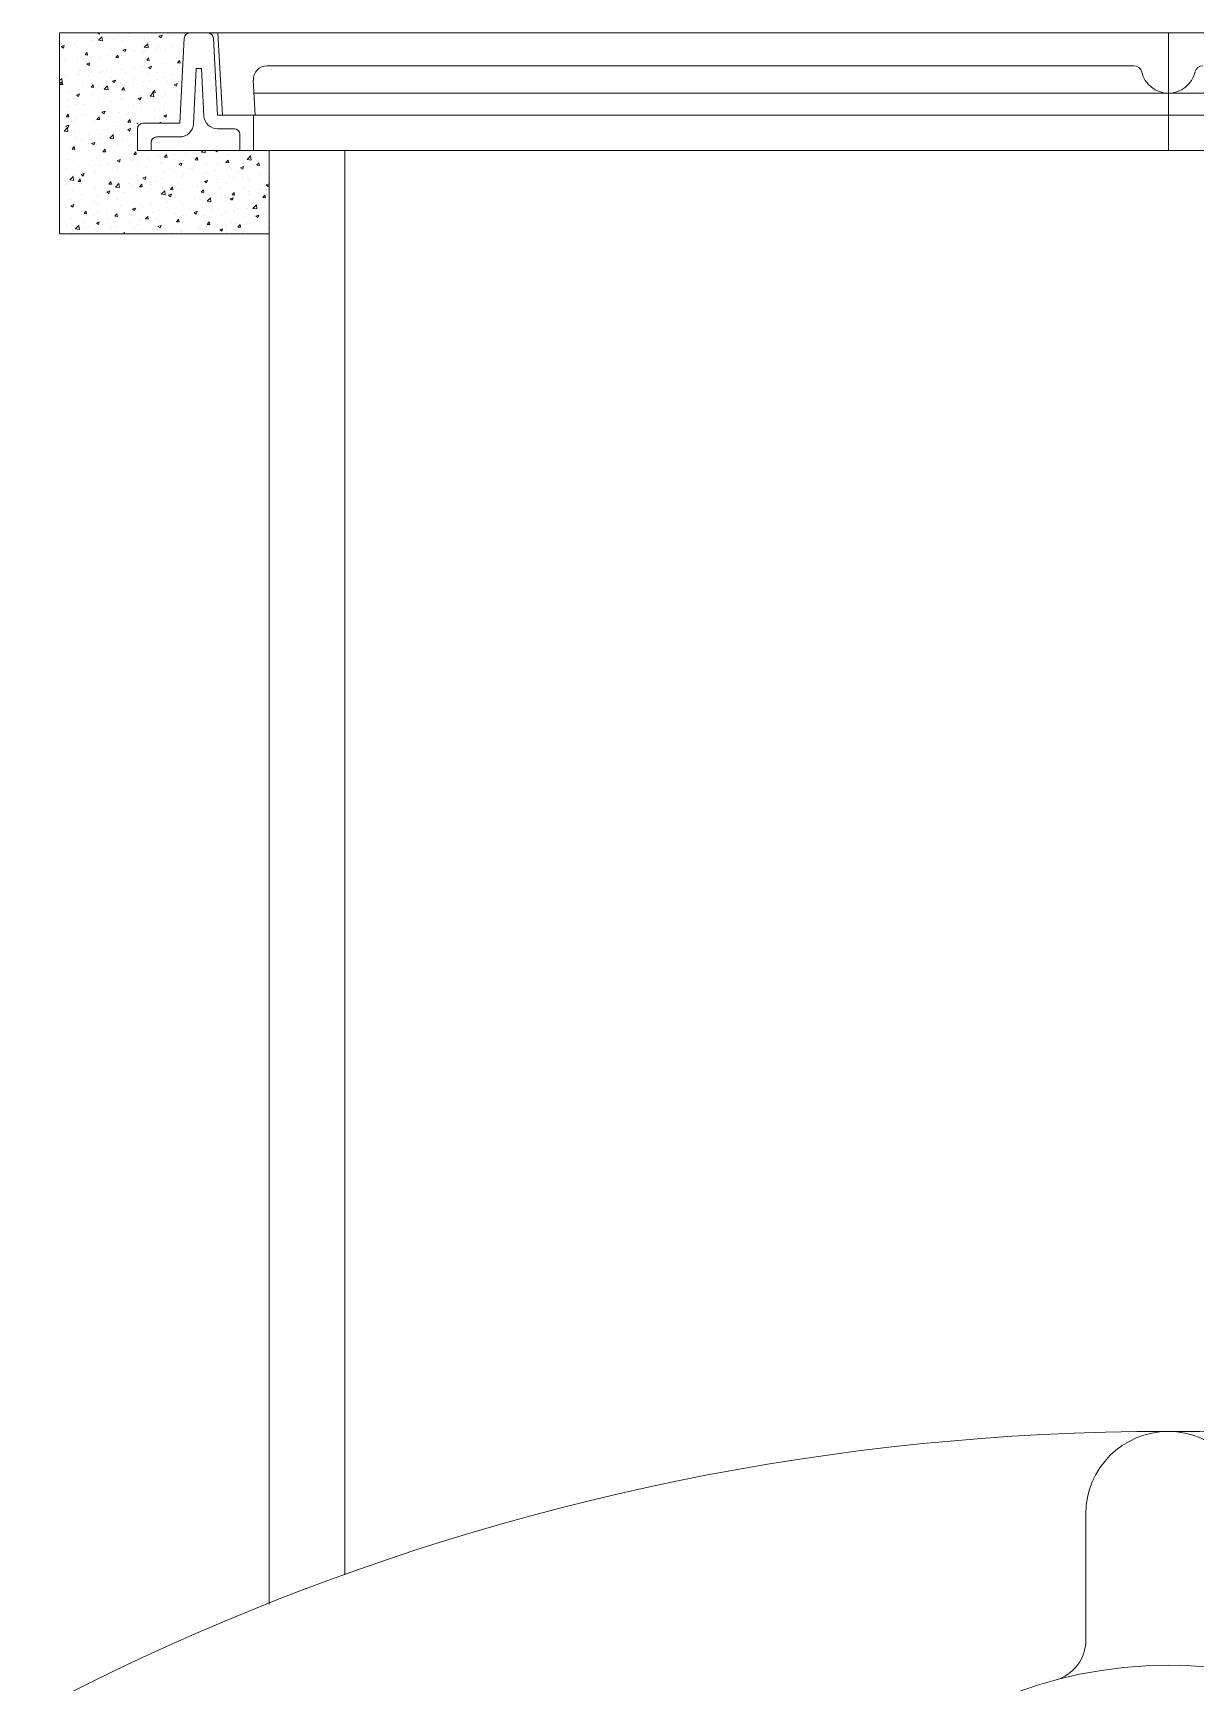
# Model space of a CAD drawing. Header units: millimetres. Extents: x 4664 to 8864, y -38 to 2932.
# Drawn here: x 5389 to 5471.6, y 1716.4 to 1833.6 of the extents above; entities that cross this region are included whole.
import ezdxf

# ---------------------------------------------------------------- set-up
doc = ezdxf.new("R2010")
doc.units = ezdxf.units.MM

msp = doc.modelspace()

# ---------------------------------------------------------------- linework, layer by layer
at = {"lineweight": 5}
for p, q in [((5390.9, 1833.65), (5390.9, 1819.37)), ((5390.9, 1833.65), (5548.6, 1833.65)), ((5392.24, 1833.65), (5392.24, 1833.65)), ((5393.59, 1833.65), (5393.73, 1833.56)), ((5393.73, 1833.56), (5393.76, 1833.65)), ((5395.79, 1833.61), (5395.79, 1833.61)), ((5397.41, 1833.54), (5397.41, 1833.54)), ((5397.8, 1833.62), (5397.8, 1833.62)), ((5397.96, 1833.42), (5398.18, 1833.5)), ((5398.12, 1833.31), (5398.18, 1833.5)), ((5398.48, 1833.5), (5398.48, 1833.5)), ((5399.04, 1833.47), (5399.04, 1833.47)), ((5402.16, 1833.65), (5402.47, 1827.81)), ((5469.75, 1825.29), (5469.75, 1833.65)), ((5391.01, 1832.68), (5391.23, 1832.76)), ((5391.01, 1832.68), (5391.17, 1832.57)), ((5391.17, 1832.57), (5391.23, 1832.76)), ((5391.28, 1832.61), (5391.28, 1832.61)), ((5391.45, 1832.81), (5391.45, 1832.81)), ((5392.02, 1832.86), (5392.02, 1832.86)), ((5392.2, 1832.63), (5392.2, 1832.63)), ((5392.71, 1832.1), (5392.85, 1832.27)), ((5392.89, 1832.08), (5392.85, 1832.27)), ((5392.91, 1832.54), (5392.91, 1832.54)), ((5393.23, 1833.12), (5393.23, 1833.12)), ((5393.66, 1833.13), (5393.9, 1833.38)), ((5393.66, 1833.13), (5393.94, 1833.09)), ((5393.79, 1832.86), (5393.79, 1832.86)), ((5393.94, 1833.09), (5393.9, 1833.38)), ((5393.95, 1833.11), (5393.95, 1833.11)), ((5394.54, 1832.47), (5394.54, 1832.47)), ((5394.71, 1833.22), (5394.71, 1833.22)), ((5395.01, 1833.42), (5395.01, 1833.42)), ((5395.36, 1833.08), (5395.36, 1833.08)), ((5395.4, 1832.43), (5395.61, 1832.51)), ((5395.4, 1832.43), (5395.55, 1832.33)), ((5395.55, 1832.33), (5395.61, 1832.51)), ((5395.87, 1833.37), (5395.87, 1833.37)), ((5396.16, 1832.4), (5396.16, 1832.4)), ((5396.17, 1832.36), (5396.17, 1832.36)), ((5396.9, 1833.27), (5396.9, 1833.27)), ((5396.92, 1832.63), (5397.16, 1832.88)), ((5396.92, 1832.63), (5397.19, 1832.59)), ((5396.99, 1832.42), (5396.99, 1832.42)), ((5397.19, 1832.59), (5397.16, 1832.88)), ((5397.76, 1832.52), (5397.76, 1832.52)), ((5397.79, 1832.33), (5397.79, 1832.33)), ((5397.95, 1832.66), (5397.95, 1832.66)), ((5397.96, 1833.42), (5398.12, 1833.31)), ((5398.45, 1832.49), (5398.45, 1832.49)), ((5398.91, 1832.67), (5398.91, 1832.67)), ((5399.76, 1833.28), (5399.44, 1827.23)), ((5399.73, 1832.97), (5399.73, 1832.97)), ((5401.84, 1833.28), (5402.13, 1827.81)), ((5391.22, 1831.66), (5391.22, 1831.66)), ((5392.17, 1831.62), (5392.17, 1831.62)), ((5392.61, 1831.75), (5392.61, 1831.75)), ((5392.71, 1832.1), (5392.89, 1832.08)), ((5392.84, 1831.45), (5393.05, 1831.53)), ((5392.84, 1831.45), (5392.99, 1831.34)), ((5392.99, 1831.34), (5393.05, 1831.53)), ((5393.15, 1831.91), (5393.15, 1831.91)), ((5393.75, 1831.85), (5393.75, 1831.85)), ((5393.91, 1832.01), (5393.91, 1832.01)), ((5394.39, 1832.05), (5394.39, 1832.05)), ((5394.9, 1831.9), (5395.04, 1832.08)), ((5394.9, 1831.9), (5395.08, 1831.89)), ((5395.08, 1831.89), (5395.04, 1832.08)), ((5395.07, 1832.16), (5395.07, 1832.16)), ((5395.32, 1832.06), (5395.32, 1832.06)), ((5396.19, 1831.21), (5396.19, 1831.21)), ((5396.82, 1831.24), (5396.82, 1831.24)), ((5396.86, 1832.26), (5396.86, 1832.26)), ((5396.95, 1831.31), (5396.95, 1831.31)), ((5397.09, 1831.71), (5397.23, 1831.89)), ((5397.09, 1831.71), (5397.27, 1831.7)), ((5397.22, 1831.2), (5397.44, 1831.28)), ((5397.22, 1831.2), (5397.37, 1831.1)), ((5397.27, 1831.7), (5397.23, 1831.89)), ((5397.37, 1831.1), (5397.44, 1831.28)), ((5398.11, 1831.47), (5398.11, 1831.47)), ((5398.41, 1831.47), (5398.41, 1831.47)), ((5399.27, 1831.52), (5399.42, 1831.7)), ((5399.27, 1831.52), (5399.46, 1831.5)), ((5399.42, 1832.26), (5399.42, 1832.26)), ((5399.46, 1831.5), (5399.42, 1831.7)), ((5399.6, 1831.15), (5399.6, 1831.15)), ((5400.62, 1831.12), (5400.41, 1827.18)), ((5400.62, 1831.12), (5400.98, 1831.12)), ((5400.98, 1831.12), (5401.16, 1827.76)), ((5405.65, 1831.32), (5467.29, 1831.32)), ((5390.9, 1830.26), (5391.05, 1830.41)), ((5390.9, 1830.15), (5391.08, 1830.12)), ((5390.94, 1829.99), (5391.09, 1830.17)), ((5390.94, 1829.99), (5391.12, 1829.98)), ((5391.08, 1830.12), (5391.05, 1830.41)), ((5391.12, 1829.98), (5391.09, 1830.17)), ((5391.33, 1830.64), (5391.33, 1830.64)), ((5392.13, 1830.6), (5392.13, 1830.6)), ((5392.31, 1830.98), (5392.31, 1830.98)), ((5392.34, 1830.71), (5392.34, 1830.71)), ((5392.49, 1829.92), (5392.49, 1829.92)), ((5392.96, 1830.57), (5392.96, 1830.57)), ((5393.11, 1830.81), (5393.11, 1830.81)), ((5393.13, 1829.8), (5393.28, 1829.97)), ((5393.31, 1829.78), (5393.28, 1829.97)), ((5393.72, 1830.83), (5393.72, 1830.83)), ((5393.94, 1830.91), (5393.94, 1830.91)), ((5394.26, 1830.96), (5394.26, 1830.96)), ((5394.26, 1830.23), (5394.26, 1830.23)), ((5394.58, 1830.5), (5394.58, 1830.5)), ((5394.66, 1830.22), (5394.87, 1830.3)), ((5394.66, 1830.22), (5394.81, 1830.12)), ((5394.81, 1830.12), (5394.87, 1830.3)), ((5395.24, 1830.03), (5395.24, 1830.03)), ((5395.28, 1831.05), (5395.28, 1831.05)), ((5395.39, 1830.01), (5395.39, 1830.01)), ((5395.57, 1830.84), (5395.57, 1830.84)), ((5396.04, 1830.54), (5396.04, 1830.54)), ((5396.15, 1830.11), (5396.15, 1830.11)), ((5396.21, 1830.43), (5396.21, 1830.43)), ((5396.79, 1830.22), (5396.79, 1830.22)), ((5397.2, 1830.77), (5397.2, 1830.77)), ((5397.31, 1830.26), (5397.31, 1830.26)), ((5397.82, 1830.84), (5397.82, 1830.84)), ((5397.84, 1830.36), (5397.84, 1830.36)), ((5398.37, 1830.45), (5398.37, 1830.45)), ((5398.56, 1830.17), (5398.56, 1830.17)), ((5398.83, 1830.7), (5398.83, 1830.7)), ((5399.04, 1829.97), (5399.26, 1830.06)), ((5399.04, 1829.97), (5399.2, 1829.87)), ((5399.2, 1829.87), (5399.26, 1830.06)), ((5399.23, 1830.52), (5399.23, 1830.52)), ((5399.47, 1830.29), (5399.47, 1830.29)), ((5404.67, 1830.29), (5404.8, 1827.81)), ((5391.44, 1828.95), (5391.44, 1828.95)), ((5391.54, 1829.5), (5391.54, 1829.5)), ((5391.7, 1829.43), (5391.7, 1829.43)), ((5392.09, 1829.59), (5392.09, 1829.59)), ((5392.09, 1829.23), (5392.31, 1829.32)), ((5392.09, 1829.23), (5392.25, 1829.13)), ((5392.25, 1829.13), (5392.31, 1829.32)), ((5392.3, 1829.6), (5392.3, 1829.6)), ((5393.13, 1829.8), (5393.31, 1829.78)), ((5393.22, 1829.25), (5393.22, 1829.25)), ((5393.33, 1829.36), (5393.33, 1829.36)), ((5393.46, 1829.76), (5393.46, 1829.76)), ((5393.64, 1828.8), (5393.64, 1828.8)), ((5393.68, 1829.81), (5393.68, 1829.81)), ((5394.07, 1829.65), (5394.31, 1829.9)), ((5394.07, 1829.66), (5394.34, 1829.61)), ((5394.34, 1829.61), (5394.31, 1829.9)), ((5394.58, 1828.81), (5394.58, 1828.81)), ((5394.96, 1829.29), (5394.96, 1829.29)), ((5395, 1829.56), (5395, 1829.56)), ((5395.21, 1829.01), (5395.21, 1829.01)), ((5395.32, 1829.61), (5395.47, 1829.78)), ((5395.32, 1829.61), (5395.5, 1829.59)), ((5395.35, 1828.91), (5395.35, 1828.91)), ((5395.5, 1829.59), (5395.47, 1829.78)), ((5396.48, 1828.99), (5396.69, 1829.07)), ((5396.48, 1828.99), (5396.63, 1828.89)), ((5396.5, 1829.06), (5396.5, 1829.06)), ((5396.59, 1829.22), (5396.59, 1829.22)), ((5396.63, 1828.89), (5396.69, 1829.07)), ((5396.75, 1829.21), (5396.75, 1829.21)), ((5396.78, 1829.87), (5396.78, 1829.87)), ((5397.33, 1829.15), (5397.56, 1829.4)), ((5397.33, 1829.15), (5397.6, 1829.11)), ((5397.51, 1829.42), (5397.66, 1829.59)), ((5397.51, 1829.42), (5397.69, 1829.4)), ((5397.6, 1829.11), (5397.56, 1829.4)), ((5397.69, 1829.4), (5397.66, 1829.59)), ((5397.94, 1828.8), (5397.94, 1828.8)), ((5398.22, 1829.15), (5398.22, 1829.15)), ((5398.33, 1829.44), (5398.33, 1829.44)), ((5398.43, 1829.31), (5398.43, 1829.31)), ((5399.2, 1829.41), (5399.2, 1829.41)), ((5404.72, 1829.37), (5534.79, 1829.37)), ((5391.11, 1827.87), (5391.11, 1827.87)), ((5391.37, 1827.7), (5391.51, 1827.87)), ((5391.37, 1827.7), (5391.55, 1827.68)), ((5391.5, 1828.4), (5391.5, 1828.4)), ((5391.55, 1827.68), (5391.51, 1827.87)), ((5392.06, 1828.57), (5392.06, 1828.57)), ((5392.6, 1827.88), (5392.6, 1827.88)), ((5392.66, 1828.55), (5392.66, 1828.55)), ((5392.74, 1827.8), (5392.74, 1827.8)), ((5393.55, 1827.5), (5393.7, 1827.68)), ((5393.6, 1827.78), (5393.6, 1827.78)), ((5393.74, 1827.49), (5393.7, 1827.68)), ((5393.78, 1827.6), (5393.78, 1827.6)), ((5393.91, 1828.01), (5394.13, 1828.09)), ((5393.91, 1828.01), (5394.07, 1827.9)), ((5394.07, 1827.9), (5394.13, 1828.09)), ((5394.37, 1827.73), (5394.37, 1827.73)), ((5394.38, 1828.19), (5394.38, 1828.19)), ((5394.55, 1827.7), (5394.55, 1827.7)), ((5395.17, 1828), (5395.17, 1828)), ((5395.7, 1827.86), (5395.7, 1827.86)), ((5396, 1827.66), (5396, 1827.66)), ((5396.16, 1828.49), (5396.16, 1828.49)), ((5396.71, 1828.19), (5396.71, 1828.19)), ((5397.63, 1828.11), (5397.63, 1828.11)), ((5397.63, 1827.59), (5397.63, 1827.59)), ((5398.3, 1828.42), (5398.3, 1828.42)), ((5398.3, 1827.76), (5398.51, 1827.84)), ((5398.3, 1827.76), (5398.45, 1827.66)), ((5398.39, 1828.21), (5398.39, 1828.21)), ((5398.45, 1827.66), (5398.51, 1827.84)), ((5402.13, 1827.81), (5537.38, 1827.81)), ((5404.69, 1827.81), (5404.69, 1825.29)), ((5391.22, 1826.68), (5391.45, 1826.93)), ((5391.22, 1826.68), (5391.49, 1826.64)), ((5391.35, 1827.02), (5391.56, 1827.1)), ((5391.35, 1827.02), (5391.5, 1826.92)), ((5391.49, 1826.64), (5391.45, 1826.93)), ((5391.5, 1826.92), (5391.56, 1827.1)), ((5391.75, 1827.46), (5391.75, 1827.46)), ((5391.85, 1827.35), (5391.85, 1827.35)), ((5391.98, 1826.54), (5391.98, 1826.54)), ((5392.02, 1827.55), (5392.02, 1827.55)), ((5393.38, 1827.39), (5393.38, 1827.39)), ((5393.55, 1827.5), (5393.74, 1827.49)), ((5393.57, 1826.77), (5393.57, 1826.77)), ((5393.74, 1826.5), (5393.74, 1826.5)), ((5394.47, 1826.18), (5394.71, 1826.42)), ((5394.74, 1826.14), (5394.71, 1826.43)), ((5394.9, 1826.65), (5394.9, 1826.65)), ((5395.01, 1827.32), (5395.01, 1827.32)), ((5395.13, 1826.98), (5395.13, 1826.98)), ((5395.74, 1827.31), (5395.89, 1827.49)), ((5395.74, 1827.31), (5395.93, 1827.3)), ((5395.74, 1826.78), (5395.95, 1826.86)), ((5395.74, 1826.78), (5395.89, 1826.67)), ((5395.93, 1827.3), (5395.89, 1827.49)), ((5395.89, 1826.67), (5395.95, 1826.86)), ((5396.04, 1826.67), (5396.04, 1826.67)), ((5396.43, 1825.29), (5396.43, 1826.84)), ((5396.64, 1827.25), (5396.64, 1827.25)), ((5396.82, 1827.23), (5399.44, 1827.23)), ((5398.02, 1827.23), (5398.08, 1827.3)), ((5398.09, 1827.23), (5398.08, 1827.3)), ((5398.26, 1827.41), (5398.26, 1827.41)), ((5399.26, 1827.52), (5399.26, 1827.52)), ((5402.13, 1826.84), (5403.33, 1826.84)), ((5403.72, 1826.45), (5403.72, 1825.29)), ((5391.05, 1826.15), (5391.05, 1826.15)), ((5391.79, 1825.4), (5391.94, 1825.58)), ((5391.79, 1825.4), (5391.97, 1825.38)), ((5391.97, 1825.38), (5391.94, 1825.58)), ((5391.94, 1825.52), (5391.94, 1825.52)), ((5392.13, 1826.25), (5392.13, 1826.25)), ((5392.48, 1826.06), (5392.48, 1826.06)), ((5392.94, 1825.3), (5392.94, 1825.3)), ((5392.98, 1826.4), (5392.98, 1826.4)), ((5393.17, 1825.79), (5393.39, 1825.87)), ((5393.17, 1825.79), (5393.32, 1825.69)), ((5393.21, 1825.39), (5393.21, 1825.39)), ((5393.32, 1825.69), (5393.39, 1825.87)), ((5393.53, 1825.75), (5393.53, 1825.75)), ((5393.76, 1826.18), (5393.76, 1826.18)), ((5393.98, 1825.21), (5394.13, 1825.38)), ((5394.1, 1825.45), (5394.1, 1825.45)), ((5394.16, 1825.19), (5394.13, 1825.38)), ((5394.26, 1826.37), (5394.26, 1826.37)), ((5394.47, 1826.18), (5394.74, 1826.14)), ((5394.99, 1825.7), (5394.99, 1825.7)), ((5395.1, 1825.97), (5395.1, 1825.97)), ((5395.39, 1826.11), (5395.39, 1826.11)), ((5396.02, 1825.7), (5396.02, 1825.7)), ((5396.43, 1825.29), (5543.08, 1825.29)), ((5397.41, 1825.29), (5397.41, 1825.87)), ((5397.79, 1826.26), (5399.44, 1826.26)), ((5399.71, 1825.24), (5399.71, 1825.24)), ((5400.99, 1825.17), (5401.1, 1825.29)), ((5400.99, 1825.26), (5400.99, 1825.26)), ((5401.26, 1825.13), (5401.24, 1825.29)), ((5401.97, 1825.29), (5402.1, 1825.2)), ((5402.1, 1825.2), (5402.12, 1825.29)), ((5405.79, 1825.29), (5405.79, 1721.95)), ((5411.17, 1825.29), (5411.17, 1724.03)), ((5391.43, 1825.08), (5391.43, 1825.08)), ((5391.54, 1824.69), (5391.54, 1824.69)), ((5391.91, 1824.51), (5391.91, 1824.51)), ((5392.14, 1824.09), (5392.14, 1824.09)), ((5392.18, 1825.2), (5392.18, 1825.2)), ((5392.18, 1824.28), (5392.18, 1824.28)), ((5393.17, 1824.62), (5393.17, 1824.62)), ((5393.29, 1824.24), (5393.29, 1824.24)), ((5393.49, 1824.73), (5393.49, 1824.73)), ((5393.81, 1824.21), (5393.81, 1824.21)), ((5393.98, 1825.21), (5394.16, 1825.19)), ((5394.37, 1824.32), (5394.37, 1824.32)), ((5394.8, 1824.55), (5394.8, 1824.55)), ((5394.99, 1824.56), (5395.21, 1824.65)), ((5394.99, 1824.56), (5395.15, 1824.46)), ((5395.06, 1824.95), (5395.06, 1824.95)), ((5395.15, 1824.46), (5395.21, 1824.65)), ((5395.22, 1824.5), (5395.22, 1824.5)), ((5395.44, 1824.14), (5395.44, 1824.14)), ((5395.98, 1824.6), (5395.98, 1824.6)), ((5396.15, 1824.63), (5396.15, 1824.63)), ((5396.17, 1825.02), (5396.31, 1825.19)), ((5396.17, 1825.02), (5396.35, 1825)), ((5396.35, 1825), (5396.31, 1825.19)), ((5396.43, 1824.48), (5396.43, 1824.48)), ((5396.56, 1824.13), (5396.56, 1824.13)), ((5396.6, 1825.15), (5396.6, 1825.15)), ((5397.07, 1824.07), (5397.07, 1824.07)), ((5397.14, 1824.75), (5397.14, 1824.75)), ((5397.93, 1824.93), (5397.93, 1824.93)), ((5398.05, 1824.41), (5398.05, 1824.41)), ((5398.15, 1824.36), (5398.15, 1824.36)), ((5398.36, 1824.83), (5398.5, 1825)), ((5398.36, 1824.83), (5398.54, 1824.81)), ((5398.54, 1824.81), (5398.5, 1825)), ((5399.07, 1825), (5399.07, 1825)), ((5399.38, 1824.32), (5399.59, 1824.4)), ((5399.38, 1824.32), (5399.53, 1824.22)), ((5399.53, 1824.22), (5399.59, 1824.4)), ((5399.68, 1824.34), (5399.68, 1824.34)), ((5399.72, 1824.57), (5399.72, 1824.57)), ((5399.83, 1825.11), (5399.83, 1825.11)), ((5400.54, 1824.63), (5400.69, 1824.81)), ((5400.54, 1824.63), (5400.73, 1824.62)), ((5400.73, 1824.62), (5400.69, 1824.81)), ((5400.99, 1825.17), (5401.26, 1825.13)), ((5401.26, 1824.77), (5401.26, 1824.77)), ((5401.31, 1824.27), (5401.31, 1824.27)), ((5402.11, 1824.31), (5402.11, 1824.31)), ((5402.73, 1824.44), (5402.88, 1824.62)), ((5402.73, 1824.44), (5402.92, 1824.43)), ((5402.84, 1825), (5402.84, 1825)), ((5402.92, 1824.43), (5402.88, 1824.62)), ((5402.88, 1824.41), (5402.88, 1824.41)), ((5402.94, 1824.2), (5402.94, 1824.2)), ((5403.77, 1824.07), (5403.98, 1824.16)), ((5403.77, 1824.07), (5403.92, 1823.97)), ((5403.92, 1823.97), (5403.98, 1824.16)), ((5404.03, 1824.56), (5404.03, 1824.56)), ((5404.24, 1824.66), (5404.48, 1824.91)), ((5404.24, 1824.66), (5404.52, 1824.62)), ((5404.37, 1824.2), (5404.37, 1824.2)), ((5404.41, 1825.21), (5404.41, 1825.21)), ((5404.52, 1824.62), (5404.48, 1824.91)), ((5404.57, 1824.14), (5404.57, 1824.14)), ((5404.92, 1824.25), (5405.07, 1824.43)), ((5404.92, 1824.25), (5405.11, 1824.23)), ((5404.93, 1824.33), (5404.93, 1824.33)), ((5405.11, 1824.23), (5405.07, 1824.43)), ((5390.93, 1823.14), (5390.93, 1823.14)), ((5391.37, 1823.99), (5391.37, 1823.99)), ((5391.62, 1823.2), (5391.86, 1823.45)), ((5391.62, 1823.2), (5391.89, 1823.16)), ((5391.89, 1823.16), (5391.86, 1823.45)), ((5391.87, 1823.49), (5391.87, 1823.49)), ((5392.21, 1823.1), (5392.36, 1823.28)), ((5392.21, 1823.1), (5392.39, 1823.09)), ((5392.39, 1823.09), (5392.36, 1823.28)), ((5392.43, 1823.58), (5392.64, 1823.66)), ((5392.43, 1823.58), (5392.58, 1823.48)), ((5392.49, 1823.04), (5392.49, 1823.04)), ((5392.56, 1823.07), (5392.56, 1823.07)), ((5392.58, 1823.48), (5392.64, 1823.66)), ((5392.59, 1824.02), (5392.59, 1824.02)), ((5393.46, 1823.72), (5393.46, 1823.72)), ((5394.19, 1823), (5394.19, 1823)), ((5394.4, 1822.91), (5394.55, 1823.09)), ((5394.4, 1822.91), (5394.58, 1822.9)), ((5394.42, 1823.29), (5394.42, 1823.29)), ((5394.58, 1822.9), (5394.55, 1823.09)), ((5394.88, 1822.7), (5395.12, 1822.95)), ((5394.99, 1822.92), (5394.99, 1822.92)), ((5395.02, 1823.93), (5395.02, 1823.93)), ((5395.15, 1822.66), (5395.12, 1822.95)), ((5395.18, 1823.4), (5395.18, 1823.4)), ((5395.82, 1822.93), (5395.82, 1822.93)), ((5396.34, 1823.55), (5396.34, 1823.55)), ((5396.53, 1823.11), (5396.53, 1823.11)), ((5396.59, 1822.72), (5396.74, 1822.9)), ((5396.77, 1822.71), (5396.74, 1822.9)), ((5396.82, 1823.33), (5397.03, 1823.42)), ((5396.82, 1823.33), (5396.97, 1823.23)), ((5396.97, 1823.23), (5397.03, 1823.42)), ((5397.81, 1823.11), (5397.81, 1823.11)), ((5398.11, 1823.34), (5398.11, 1823.34)), ((5398.27, 1823.8), (5398.27, 1823.8)), ((5398.7, 1824), (5398.7, 1824)), ((5399.03, 1823.9), (5399.03, 1823.9)), ((5399.59, 1823.42), (5399.59, 1823.42)), ((5399.68, 1823.56), (5399.68, 1823.56)), ((5400.18, 1824.05), (5400.18, 1824.05)), ((5400.33, 1823.93), (5400.33, 1823.93)), ((5401.2, 1823.09), (5401.42, 1823.17)), ((5401.2, 1823.09), (5401.35, 1822.99)), ((5401.22, 1823.75), (5401.22, 1823.75)), ((5401.31, 1823.1), (5401.31, 1823.1)), ((5401.35, 1822.99), (5401.42, 1823.17)), ((5401.37, 1823.72), (5401.37, 1823.72)), ((5401.96, 1823.86), (5401.96, 1823.86)), ((5402.07, 1823.2), (5402.07, 1823.2)), ((5402.1, 1823.05), (5402.1, 1823.05)), ((5402.77, 1822.97), (5402.77, 1822.97)), ((5402.81, 1823.98), (5402.81, 1823.98)), ((5403.15, 1824.03), (5403.15, 1824.03)), ((5403.23, 1823.36), (5403.23, 1823.36)), ((5403.59, 1823.79), (5403.59, 1823.79)), ((5403.88, 1823.36), (5403.88, 1823.36)), ((5404.34, 1823.18), (5404.34, 1823.18)), ((5405.16, 1823.61), (5405.16, 1823.61)), ((5405.21, 1823.73), (5405.21, 1823.73)), ((5405.59, 1822.85), (5405.79, 1822.92)), ((5405.66, 1823.66), (5405.66, 1823.66)), ((5391.33, 1822.89), (5391.33, 1822.89)), ((5391.69, 1821.84), (5391.69, 1821.84)), ((5391.83, 1822.47), (5391.83, 1822.47)), ((5392.47, 1822.2), (5392.47, 1822.2)), ((5393.42, 1822.7), (5393.42, 1822.7)), ((5393.62, 1822.09), (5393.62, 1822.09)), ((5394.25, 1822.5), (5394.25, 1822.5)), ((5394.25, 1822.35), (5394.47, 1822.43)), ((5394.25, 1822.35), (5394.4, 1822.25)), ((5394.38, 1822.19), (5394.38, 1822.19)), ((5394.4, 1822.25), (5394.47, 1822.43)), ((5394.88, 1822.7), (5395.15, 1822.66)), ((5394.95, 1821.9), (5394.95, 1821.9)), ((5394.98, 1821.83), (5394.98, 1821.83)), ((5395.53, 1822.34), (5395.53, 1822.34)), ((5396.03, 1822.81), (5396.03, 1822.81)), ((5396.49, 1822.1), (5396.49, 1822.1)), ((5396.59, 1822.72), (5396.77, 1822.71)), ((5396.76, 1822.14), (5396.76, 1822.14)), ((5397.45, 1822.86), (5397.45, 1822.86)), ((5397.46, 1822.6), (5397.46, 1822.6)), ((5398.07, 1822.33), (5398.07, 1822.33)), ((5398.13, 1822.19), (5398.37, 1822.44)), ((5398.14, 1822.19), (5398.41, 1822.15)), ((5398.23, 1822.7), (5398.23, 1822.7)), ((5398.41, 1822.15), (5398.37, 1822.44)), ((5398.54, 1822.44), (5398.54, 1822.44)), ((5398.64, 1822.11), (5398.85, 1822.19)), ((5398.64, 1822.11), (5398.79, 1822)), ((5398.78, 1822.53), (5398.93, 1822.71)), ((5398.78, 1822.53), (5398.96, 1822.51)), ((5398.79, 1822), (5398.85, 1822.19)), ((5398.96, 1822.51), (5398.93, 1822.71)), ((5399.08, 1822.79), (5399.08, 1822.79)), ((5399.38, 1822.85), (5399.38, 1822.85)), ((5399.64, 1822.54), (5399.64, 1822.54)), ((5400.32, 1822.75), (5400.32, 1822.75)), ((5400.51, 1821.9), (5400.51, 1821.9)), ((5400.71, 1822.72), (5400.71, 1822.72)), ((5400.97, 1822.34), (5401.12, 1822.51)), ((5400.97, 1822.34), (5401.15, 1822.32)), ((5401.15, 1822.32), (5401.12, 1822.51)), ((5401.15, 1821.72), (5401.15, 1821.72)), ((5401.18, 1822.74), (5401.18, 1822.74)), ((5401.27, 1822), (5401.27, 1822)), ((5401.39, 1821.69), (5401.63, 1821.94)), ((5401.66, 1821.65), (5401.63, 1821.94)), ((5402.33, 1822.65), (5402.33, 1822.65)), ((5402.43, 1822.15), (5402.43, 1822.15)), ((5402.73, 1821.95), (5402.73, 1821.95)), ((5403.02, 1821.86), (5403.24, 1821.94)), ((5403.02, 1821.86), (5403.17, 1821.76)), ((5403.16, 1822.15), (5403.3, 1822.32)), ((5403.16, 1822.15), (5403.34, 1822.13)), ((5403.17, 1821.76), (5403.24, 1821.94)), ((5403.26, 1821.99), (5403.26, 1821.99)), ((5403.34, 1822.13), (5403.3, 1822.32)), ((5403.96, 1822.58), (5403.96, 1822.58)), ((5404.3, 1822.16), (5404.3, 1822.16)), ((5404.35, 1822.41), (5404.35, 1822.41)), ((5405.04, 1822.29), (5405.04, 1822.29)), ((5405.12, 1822.51), (5405.12, 1822.51)), ((5405.35, 1821.96), (5405.49, 1822.13)), ((5405.35, 1821.96), (5405.53, 1821.94)), ((5405.53, 1821.94), (5405.49, 1822.13)), ((5405.59, 1822.85), (5405.74, 1822.74)), ((5405.59, 1822.52), (5405.59, 1822.52)), ((5405.74, 1822.74), (5405.79, 1822.89)), ((5390.98, 1821.17), (5390.98, 1821.17)), ((5391.42, 1821.22), (5391.42, 1821.22)), ((5391.69, 1821.37), (5391.9, 1821.45)), ((5391.69, 1821.37), (5391.84, 1821.26)), ((5391.8, 1821.46), (5391.8, 1821.46)), ((5391.84, 1821.26), (5391.9, 1821.45)), ((5391.97, 1821.51), (5391.97, 1821.51)), ((5392.61, 1821.1), (5392.61, 1821.1)), ((5392.64, 1820.81), (5392.78, 1820.98)), ((5392.64, 1820.81), (5392.82, 1820.79)), ((5392.82, 1820.79), (5392.78, 1820.98)), ((5392.81, 1820.89), (5392.81, 1820.89)), ((5393.2, 1821.53), (5393.2, 1821.53)), ((5393.34, 1820.67), (5393.34, 1820.67)), ((5393.38, 1821.69), (5393.38, 1821.69)), ((5393.58, 1820.99), (5393.58, 1820.99)), ((5393.59, 1821.44), (5393.59, 1821.44)), ((5394.24, 1821.03), (5394.24, 1821.03)), ((5394.73, 1821.14), (5394.73, 1821.14)), ((5394.82, 1820.62), (5394.97, 1820.79)), ((5394.82, 1820.62), (5395.01, 1820.6)), ((5394.91, 1820.89), (5394.91, 1820.89)), ((5395.01, 1820.6), (5394.97, 1820.79)), ((5395.22, 1821.37), (5395.22, 1821.37)), ((5395.87, 1820.96), (5395.87, 1820.96)), ((5396.07, 1821.12), (5396.29, 1821.2)), ((5396.07, 1821.12), (5396.22, 1821.02)), ((5396.14, 1820.76), (5396.14, 1820.76)), ((5396.22, 1821.02), (5396.29, 1821.2)), ((5396.45, 1821.08), (5396.45, 1821.08)), ((5396.66, 1821.39), (5396.66, 1821.39)), ((5396.85, 1821.3), (5396.85, 1821.3)), ((5397.01, 1820.43), (5397.16, 1820.6)), ((5397.2, 1820.41), (5397.16, 1820.6)), ((5397.42, 1821.49), (5397.42, 1821.49)), ((5397.5, 1820.89), (5397.5, 1820.89)), ((5397.92, 1821.07), (5397.92, 1821.07)), ((5398.04, 1821.31), (5398.04, 1821.31)), ((5398.48, 1821.23), (5398.48, 1821.23)), ((5398.58, 1821.65), (5398.58, 1821.65)), ((5399.13, 1820.82), (5399.13, 1820.82)), ((5399.6, 1821.53), (5399.6, 1821.53)), ((5399.7, 1821.37), (5399.7, 1821.37)), ((5399.7, 1820.7), (5399.7, 1820.7)), ((5400.11, 1821.16), (5400.11, 1821.16)), ((5400.46, 1820.88), (5400.67, 1820.96)), ((5400.46, 1820.88), (5400.61, 1820.77)), ((5400.47, 1820.8), (5400.47, 1820.8)), ((5400.61, 1820.77), (5400.67, 1820.96)), ((5400.75, 1820.75), (5400.75, 1820.75)), ((5401.11, 1820.7), (5401.11, 1820.7)), ((5401.39, 1821.69), (5401.66, 1821.65)), ((5401.48, 1821.68), (5401.48, 1821.68)), ((5401.62, 1820.95), (5401.62, 1820.95)), ((5401.74, 1821.09), (5401.74, 1821.09)), ((5402.38, 1820.68), (5402.38, 1820.68)), ((5402.69, 1820.93), (5402.69, 1820.93)), ((5403.37, 1821.03), (5403.37, 1821.03)), ((5403.55, 1821.2), (5403.55, 1821.2)), ((5404.01, 1820.62), (5404.01, 1820.62)), ((5404.26, 1821.15), (5404.26, 1821.15)), ((5404.31, 1821.3), (5404.31, 1821.3)), ((5404.65, 1821.18), (5404.89, 1821.43)), ((5404.65, 1821.18), (5404.92, 1821.14)), ((5404.84, 1820.63), (5405.06, 1820.71)), ((5404.84, 1820.63), (5405, 1820.53)), ((5404.92, 1821.14), (5404.89, 1821.43)), ((5405, 1820.96), (5405, 1820.96)), ((5405, 1820.53), (5405.06, 1820.71)), ((5405.47, 1821.46), (5405.47, 1821.46)), ((5391.36, 1819.96), (5391.36, 1819.96)), ((5391.72, 1819.43), (5391.72, 1819.43)), ((5391.76, 1820.44), (5391.76, 1820.44)), ((5392.01, 1819.68), (5392.01, 1819.68)), ((5392.02, 1819.73), (5392.26, 1819.97)), ((5392.03, 1819.73), (5392.3, 1819.68)), ((5392.3, 1819.68), (5392.26, 1819.97)), ((5392.58, 1820.15), (5392.58, 1820.15)), ((5392.77, 1819.78), (5392.77, 1819.78)), ((5392.99, 1819.89), (5392.99, 1819.89)), ((5393.31, 1819.66), (5393.31, 1819.66)), ((5393.51, 1820.14), (5393.72, 1820.22)), ((5393.51, 1820.14), (5393.66, 1820.03)), ((5393.66, 1820.03), (5393.72, 1820.22)), ((5393.93, 1819.94), (5393.93, 1819.94)), ((5394.36, 1820.46), (5394.36, 1820.46)), ((5394.62, 1819.82), (5394.62, 1819.82)), ((5394.87, 1819.87), (5394.87, 1819.87)), ((5395.42, 1819.37), (5395.52, 1819.47)), ((5395.53, 1819.37), (5395.52, 1819.47)), ((5395.86, 1820.19), (5395.86, 1820.19)), ((5396.25, 1819.75), (5396.25, 1819.75)), ((5396.42, 1820.07), (5396.42, 1820.07)), ((5396.62, 1820.29), (5396.62, 1820.29)), ((5397.01, 1820.43), (5397.2, 1820.41)), ((5397.78, 1820.44), (5397.78, 1820.44)), ((5397.88, 1819.68), (5397.88, 1819.68)), ((5397.89, 1819.89), (5398.11, 1819.97)), ((5397.89, 1819.89), (5398.05, 1819.79)), ((5398, 1820.29), (5398, 1820.29)), ((5398.05, 1819.79), (5398.11, 1819.97)), ((5398.9, 1819.49), (5398.9, 1819.49)), ((5399.2, 1820.23), (5399.35, 1820.41)), ((5399.2, 1820.23), (5399.39, 1820.22)), ((5399.39, 1820.22), (5399.35, 1820.41)), ((5399.5, 1819.61), (5399.5, 1819.61)), ((5399.53, 1819.49), (5399.53, 1819.49)), ((5399.57, 1820.51), (5399.57, 1820.51)), ((5399.58, 1819.55), (5399.58, 1819.55)), ((5399.66, 1819.59), (5399.66, 1819.59)), ((5400.82, 1819.75), (5400.82, 1819.75)), ((5401.07, 1819.69), (5401.07, 1819.69)), ((5401.13, 1819.54), (5401.13, 1819.54)), ((5401.36, 1819.86), (5401.36, 1819.86)), ((5401.39, 1820.04), (5401.54, 1820.22)), ((5401.39, 1820.04), (5401.57, 1820.03)), ((5401.57, 1820.03), (5401.54, 1820.22)), ((5402.28, 1819.65), (5402.49, 1819.73)), ((5402.28, 1819.65), (5402.43, 1819.55)), ((5402.43, 1819.55), (5402.49, 1819.73)), ((5402.66, 1819.92), (5402.66, 1819.92)), ((5402.75, 1820), (5402.75, 1820)), ((5402.76, 1819.47), (5402.76, 1819.47)), ((5403.14, 1820.16), (5403.14, 1820.16)), ((5403.51, 1820.1), (5403.51, 1820.1)), ((5403.58, 1819.85), (5403.73, 1820.03)), ((5403.58, 1819.85), (5403.76, 1819.84)), ((5403.76, 1819.84), (5403.73, 1820.03)), ((5403.87, 1819.49), (5403.87, 1819.49)), ((5404.22, 1820.13), (5404.22, 1820.13)), ((5404.39, 1819.4), (5404.39, 1819.4)), ((5404.67, 1820.25), (5404.67, 1820.25)), ((5404.92, 1820.47), (5404.92, 1820.47)), ((5405.64, 1820.55), (5405.64, 1820.55)), ((5405.65, 1819.8), (5405.65, 1819.8)), ((5405.77, 1820.33), (5405.77, 1820.33)), ((5405.77, 1819.66), (5405.79, 1819.68)), ((5405.77, 1819.66), (5405.79, 1819.66)), ((5390.9, 1819.37), (5405.79, 1819.37)), ((5463.89, 1719.39), (5463.89, 1728.37))]:
    msp.add_line(p, q, dxfattribs=at)
for centre, radius in [((5469.75, 1561.11), 173.13), ((5469.75, 1686.31), 31.3)]:
    msp.add_circle(centre, radius, dxfattribs=at)
for centre, radius, start, end in [((5400.15, 1833.26), 0.389, 90, 177), ((5401.45, 1833.26), 0.389, 3, 90), ((5405.65, 1830.34), 0.973, 90, 183), ((5467.29, 1830.73), 0.584, 13.3424, 90), ((5472.21, 1830.73), 0.584, 90, 166.6576), ((5469.75, 1831.32), 1.95, 193.3424, 346.6576), ((5402.13, 1827.81), 0.973, 183, 270), ((5396.82, 1826.84), 0.389, 90, 180), ((5399.44, 1827.23), 0.973, 270, 357), ((5403.33, 1826.45), 0.389, 0, 90), ((5397.79, 1825.87), 0.389, 90, 180), ((5469.75, 1728.37), 5.87, 360, 180), ((5460.95, 1719.39), 2.93, 284.9006, 0)]:
    msp.add_arc(centre, radius, start, end, dxfattribs=at)
for p in [(5399.78, 1833.65), (5401.82, 1833.65), (5396.43, 1827.23)]:
    msp.add_point(p, dxfattribs=at)

doc.saveas('drawing.dxf')
